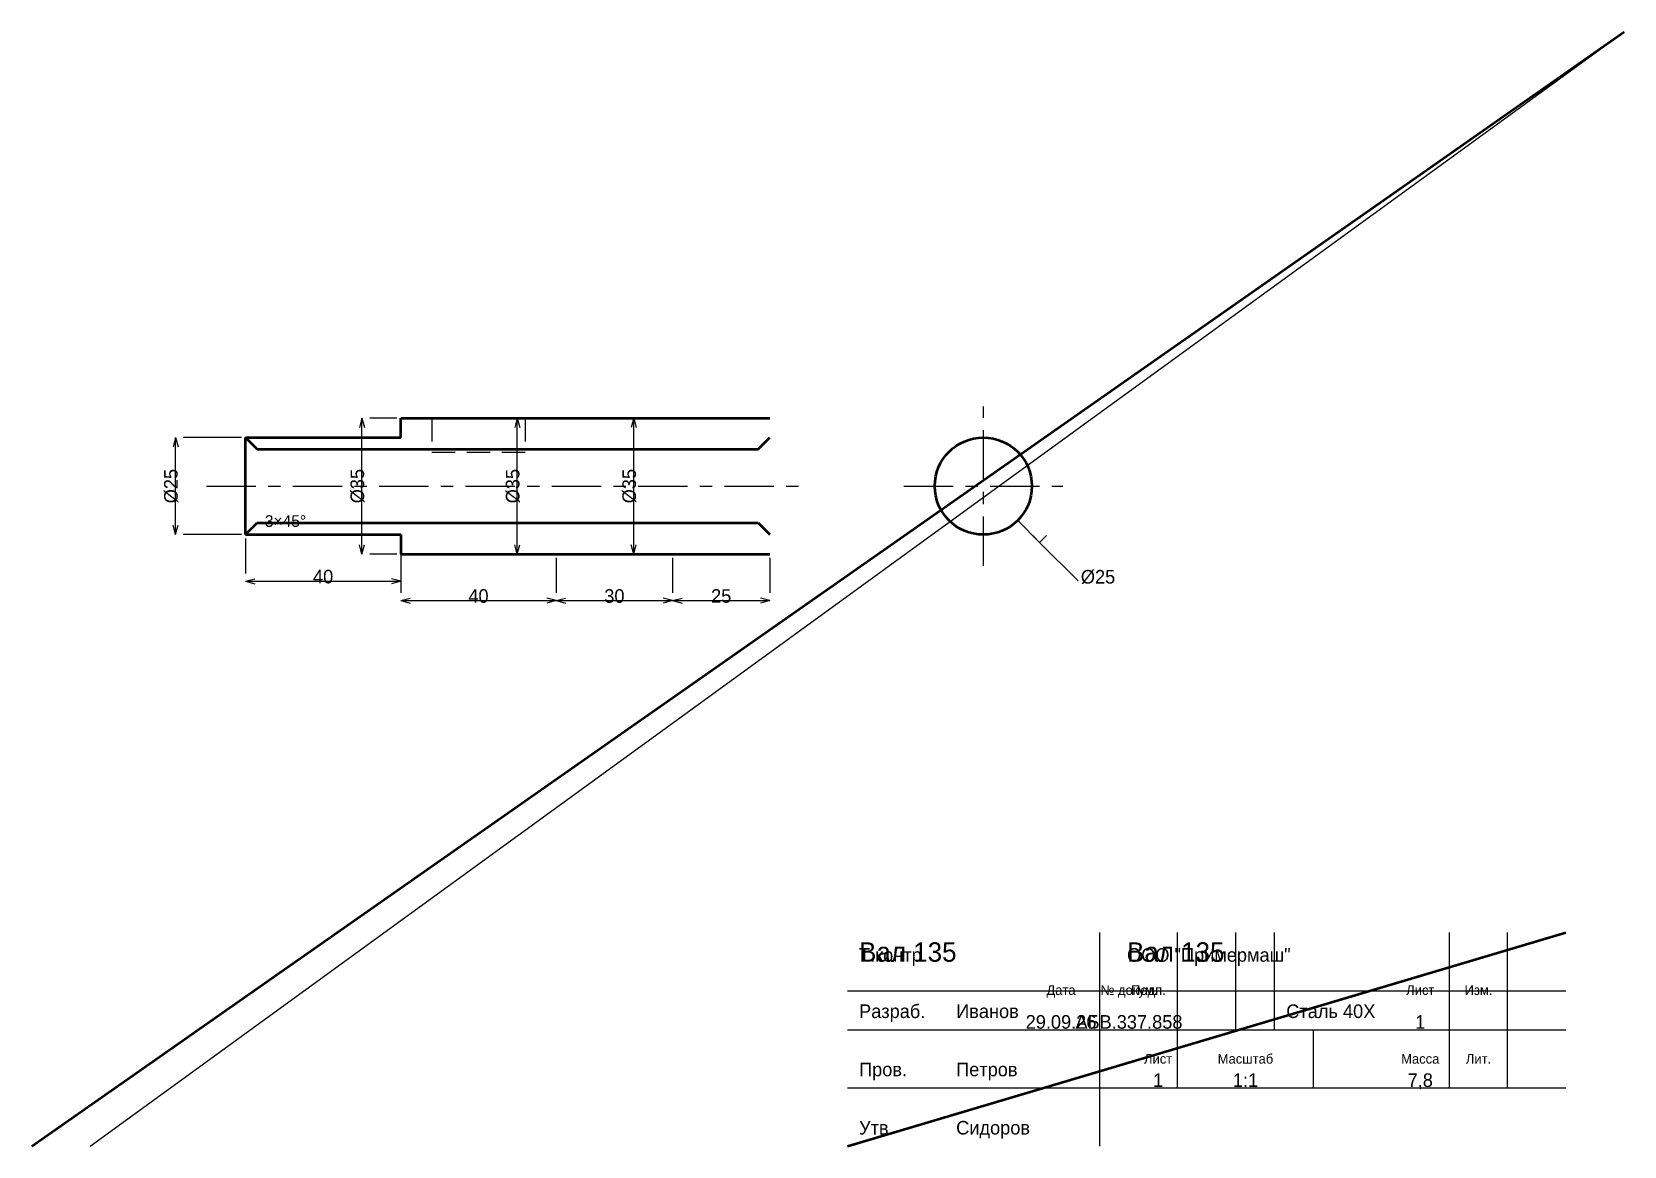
# Model space of a CAD drawing. Header units: millimetres. Extents: x 5 to 415, y 5 to 292.
import ezdxf
from ezdxf.enums import TextEntityAlignment as Align

# ---------------------------------------------------------------- set-up
doc = ezdxf.new("R2010")
doc.units = ezdxf.units.MM
doc.linetypes.add('CENTER', pattern=[22.225, 12.7, -3.175, 3.175, -3.175])
doc.linetypes.add('DASHED', pattern=[9, 6, -3])
for name, color, linetype, lineweight in [('AXIS', 7, 'CENTER', 25), ('DIMS', 7, 'CONTINUOUS', 25), ('MAIN', 7, 'CONTINUOUS', 50), ('TEXT', 7, 'CONTINUOUS', 25), ('THIN', 7, 'CONTINUOUS', 25)]:
    doc.layers.add(name, color=color, linetype=linetype, lineweight=lineweight)

msp = doc.modelspace()

# ---------------------------------------------------------------- linework, layer by layer
at = {"layer": 'AXIS', "linetype": 'CENTER', "lineweight": 25}
for p, q in [((250, 154.5), (250, 195.5)), ((50, 175), (205, 175)), ((229.5, 175), (270.5, 175))]:
    msp.add_line(p, q, dxfattribs=at)
at = {"layer": 'DIMS', "linetype": 'CONTINUOUS', "lineweight": 25}
for p, q in [((90, 192.5), (89.353, 190.085)), ((90, 157.5), (90, 192.5)), ((90, 192.5), (90.647, 190.085)), ((99, 192.5), (92, 192.5)), ((130, 192.5), (129.353, 190.085)), ((130, 157.5), (130, 192.5)), ((130, 192.5), (130.647, 190.085)), ((139, 192.5), (132, 192.5)), ((160, 192.5), (159.353, 190.085)), ((160, 157.5), (160, 192.5)), ((160, 192.5), (160.647, 190.085)), ((169, 192.5), (162, 192.5)), ((42, 187.5), (41.353, 185.085)), ((42, 162.5), (42, 187.5)), ((42, 187.5), (42.647, 185.085)), ((59, 187.5), (44, 187.5)), ((42, 162.5), (41.353, 164.915)), ((42, 162.5), (42.647, 164.915)), ((258.839, 166.161), (264.496, 160.504)), ((59, 162.5), (44, 162.5)), ((60, 161.5), (60, 152.5)), ((90, 157.5), (89.353, 159.915)), ((90, 157.5), (90.647, 159.915)), ((100, 161.5), (100, 152.5)), ((130, 157.5), (129.353, 159.915)), ((130, 157.5), (130.647, 159.915)), ((160, 157.5), (159.353, 159.915)), ((160, 157.5), (160.647, 159.915)), ((264.496, 160.504), (262.728, 162.272)), ((264.496, 160.504), (266.263, 162.272)), ((264.496, 160.504), (274.395, 150.605)), ((99, 157.5), (92, 157.5)), ((100, 156.5), (100, 147.5)), ((139, 157.5), (132, 157.5)), ((140, 156.5), (140, 147.5)), ((140, 156.5), (140, 147.5)), ((169, 157.5), (162, 157.5)), ((170, 156.5), (170, 147.5)), ((170, 156.5), (170, 147.5)), ((195, 156.5), (195, 147.5)), ((60, 150.5), (62.415, 151.147)), ((60, 150.5), (100, 150.5)), ((60, 150.5), (62.415, 149.853)), ((100, 150.5), (97.585, 151.147)), ((100, 150.5), (97.585, 149.853)), ((100, 145.5), (102.415, 146.147)), ((100, 145.5), (140, 145.5)), ((100, 145.5), (102.415, 144.853)), ((140, 145.5), (137.585, 146.147)), ((140, 145.5), (137.585, 144.853)), ((140, 145.5), (142.415, 146.147)), ((140, 145.5), (170, 145.5)), ((140, 145.5), (142.415, 144.853)), ((170, 145.5), (167.585, 146.147)), ((170, 145.5), (167.585, 144.853)), ((170, 145.5), (172.415, 146.147)), ((170, 145.5), (195, 145.5)), ((170, 145.5), (172.415, 144.853)), ((195, 145.5), (192.585, 146.147)), ((195, 145.5), (192.585, 144.853))]:
    msp.add_line(p, q, dxfattribs=at)
at = {"layer": 'MAIN', "linetype": 'CONTINUOUS', "lineweight": 50}
for p, q in [((5, 5), (415, 292)), ((100, 192.5), (140, 192.5)), ((100, 187.5), (100, 192.5)), ((140, 192.5), (170, 192.5)), ((170, 192.5), (195, 192.5)), ((60, 187.5), (100, 187.5)), ((60, 187.5), (63, 184.5)), ((60, 162.5), (60, 187.5)), ((63, 184.5), (192, 184.5)), ((192, 184.5), (195, 187.5)), ((60, 162.5), (63, 165.5)), ((63, 165.5), (192, 165.5)), ((192, 165.5), (195, 162.5)), ((60, 162.5), (100, 162.5)), ((100, 162.5), (100, 157.5)), ((100, 157.5), (140, 157.5)), ((140, 157.5), (170, 157.5)), ((170, 157.5), (195, 157.5)), ((215, 5), (400, 60))]:
    msp.add_line(p, q, dxfattribs=at)
msp.add_circle((250, 175), 12.5, dxfattribs=at)
at = {"layer": 'THIN', "linetype": 'CONTINUOUS', "lineweight": 25}
for p, q in [((20, 5), (415, 292)), ((280, 5), (280, 60)), ((300, 35), (300, 60)), ((315, 35), (315, 60)), ((325, 35), (325, 60)), ((370, 35), (370, 60)), ((385, 35), (385, 60)), ((215, 45), (400, 45)), ((215, 35), (400, 35)), ((300, 20), (300, 35)), ((335, 20), (335, 35)), ((370, 20), (370, 35)), ((385, 20), (385, 35)), ((215, 20), (400, 20))]:
    msp.add_line(p, q, dxfattribs=at)
at = {"layer": 'THIN', "linetype": 'DASHED', "lineweight": 25}
for p, q in [((108, 192.5), (132, 192.5)), ((108, 192.5), (108, 183.75)), ((132, 192.5), (132, 183.75)), ((108, 183.75), (132, 183.75))]:
    msp.add_line(p, q, dxfattribs=at)

# ---------------------------------------------------------------- texts
at = {"layer": 'DIMS', "linetype": 'CONTINUOUS', "lineweight": 25}
for s, p in [('%%c25', (40.8, 175)), ('%%c35', (88.8, 175)), ('%%c35', (128.8, 175)), ('%%c35', (158.8, 175))]:
    msp.add_text(s, height=3.5, rotation=90, dxfattribs=at).set_placement(p, align=Align.MIDDLE_CENTER)
for s, height, p in [('3×45%%d', 3, (65, 164.5)), ('%%c25', 3.5, (275.102, 149.898))]:
    msp.add_text(s, height=height, dxfattribs=at).set_placement(p)
for s, p in [('40', (80, 151.7)), ('40', (120, 146.7)), ('30', (155, 146.7)), ('25', (182.5, 146.7))]:
    msp.add_text(s, height=3.5, dxfattribs=at).set_placement(p, align=Align.MIDDLE_CENTER)
at = {"layer": 'TEXT', "linetype": 'CONTINUOUS', "lineweight": 25}
for s, height, p in [('Вал 135', 5, (218, 52.5)), ('Вал 135', 5, (287, 52.5)), ('Т.контр.', 3.5, (218, 52.5)), ('ООО "Примермаш"', 3.5, (287, 52.5)), ('Разраб.', 3.5, (218, 38)), ('Иванов', 3.5, (243, 38)), ('Сталь 40Х', 3.5, (328, 38)), ('Пров.', 3.5, (218, 23)), ('Петров', 3.5, (243, 23)), ('Утв.', 3.5, (218, 8)), ('Сидоров', 3.5, (243, 8))]:
    msp.add_text(s, height=height, dxfattribs=at).set_placement(p)
for s, height, p in [('Дата', 2.5, (270, 45.2)), ('№ докум.', 2.5, (287.5, 45.2)), ('Подп.', 2.5, (292.5, 45.2)), ('Лист', 2.5, (362.5, 45.2)), ('Изм.', 2.5, (377.5, 45.2)), ('29.09.26', 3.5, (270, 37)), ('АБВ.337.858', 3.5, (287.5, 37)), ('1', 3.5, (362.5, 37)), ('Лист', 2.5, (295, 27.5)), ('Масштаб', 2.5, (317.5, 27.5)), ('Масса', 2.5, (362.5, 27.5)), ('Лит.', 2.5, (377.5, 27.5)), ('1', 3.5, (295, 22)), ('1:1', 3.5, (317.5, 22)), ('7,8', 3.5, (362.5, 22))]:
    msp.add_text(s, height=height, dxfattribs=at).set_placement(p, align=Align.MIDDLE_CENTER)

doc.saveas('drawing.dxf')
